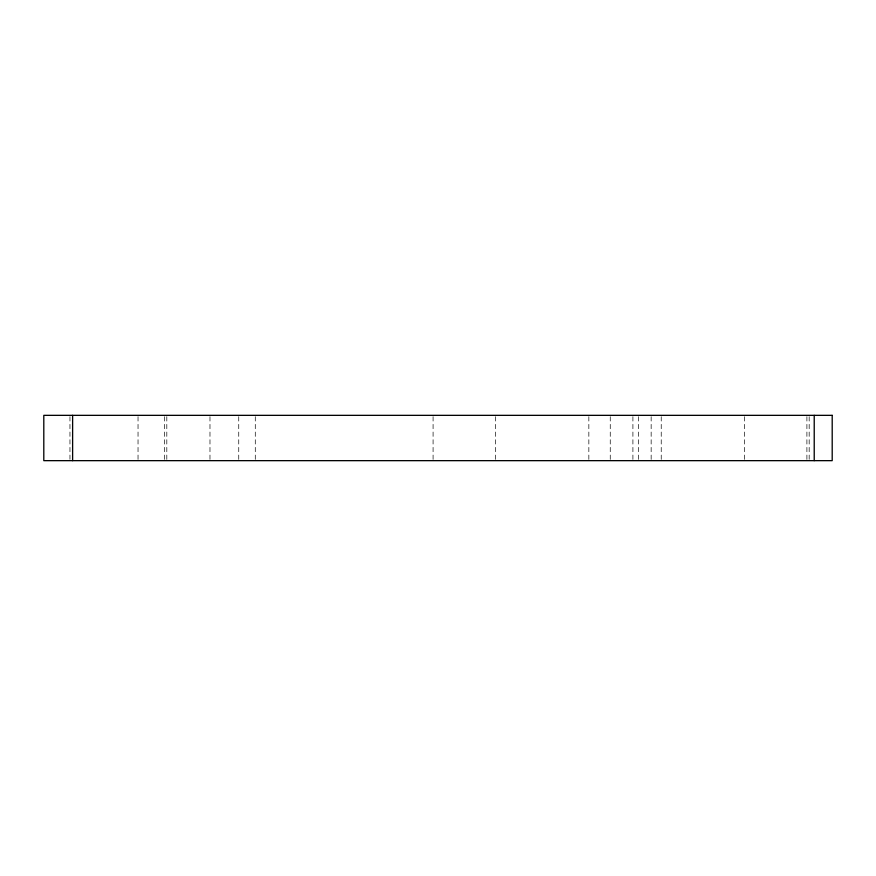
<?xml version="1.0" encoding="UTF-8"?>
<svg xmlns="http://www.w3.org/2000/svg" width="876" height="876" viewBox="0 0 876 876"><rect width="100%" height="100%" fill="white"/><g stroke="black" fill="none" stroke-linecap="round" stroke-linejoin="round"><path stroke-width="0.66" stroke-dasharray="4.38 3.29" d="M809.172 416.68L809.172 459.32M806.905 416.68L806.905 460.656M744.6 416.68L744.6 460.656M661.227 416.68L661.227 460.656M651.153 416.68L651.153 460.656M638.571 416.68L638.571 460.656M632.91 416.68L632.91 460.656M610.254 416.68L610.254 460.656M588.847 416.68L588.847 460.656M495.389 416.68L495.389 460.656M433.083 416.68L433.083 460.656M255.288 416.68L255.288 460.656M238.743 416.68L238.743 460.656M209.977 416.68L209.977 460.656M166.812 416.68L166.812 460.656M164.655 416.68L164.655 460.656M138.036 416.68L138.036 460.656M69.96 416.68L69.96 459.32"/><path stroke-width="1.31" d="M814.22 415.344L814.22 460.656M72.62 415.344L72.62 460.656M832.2 415.344L43.8 415.344L43.8 460.656L832.2 460.656L832.2 415.344"/></g></svg>
